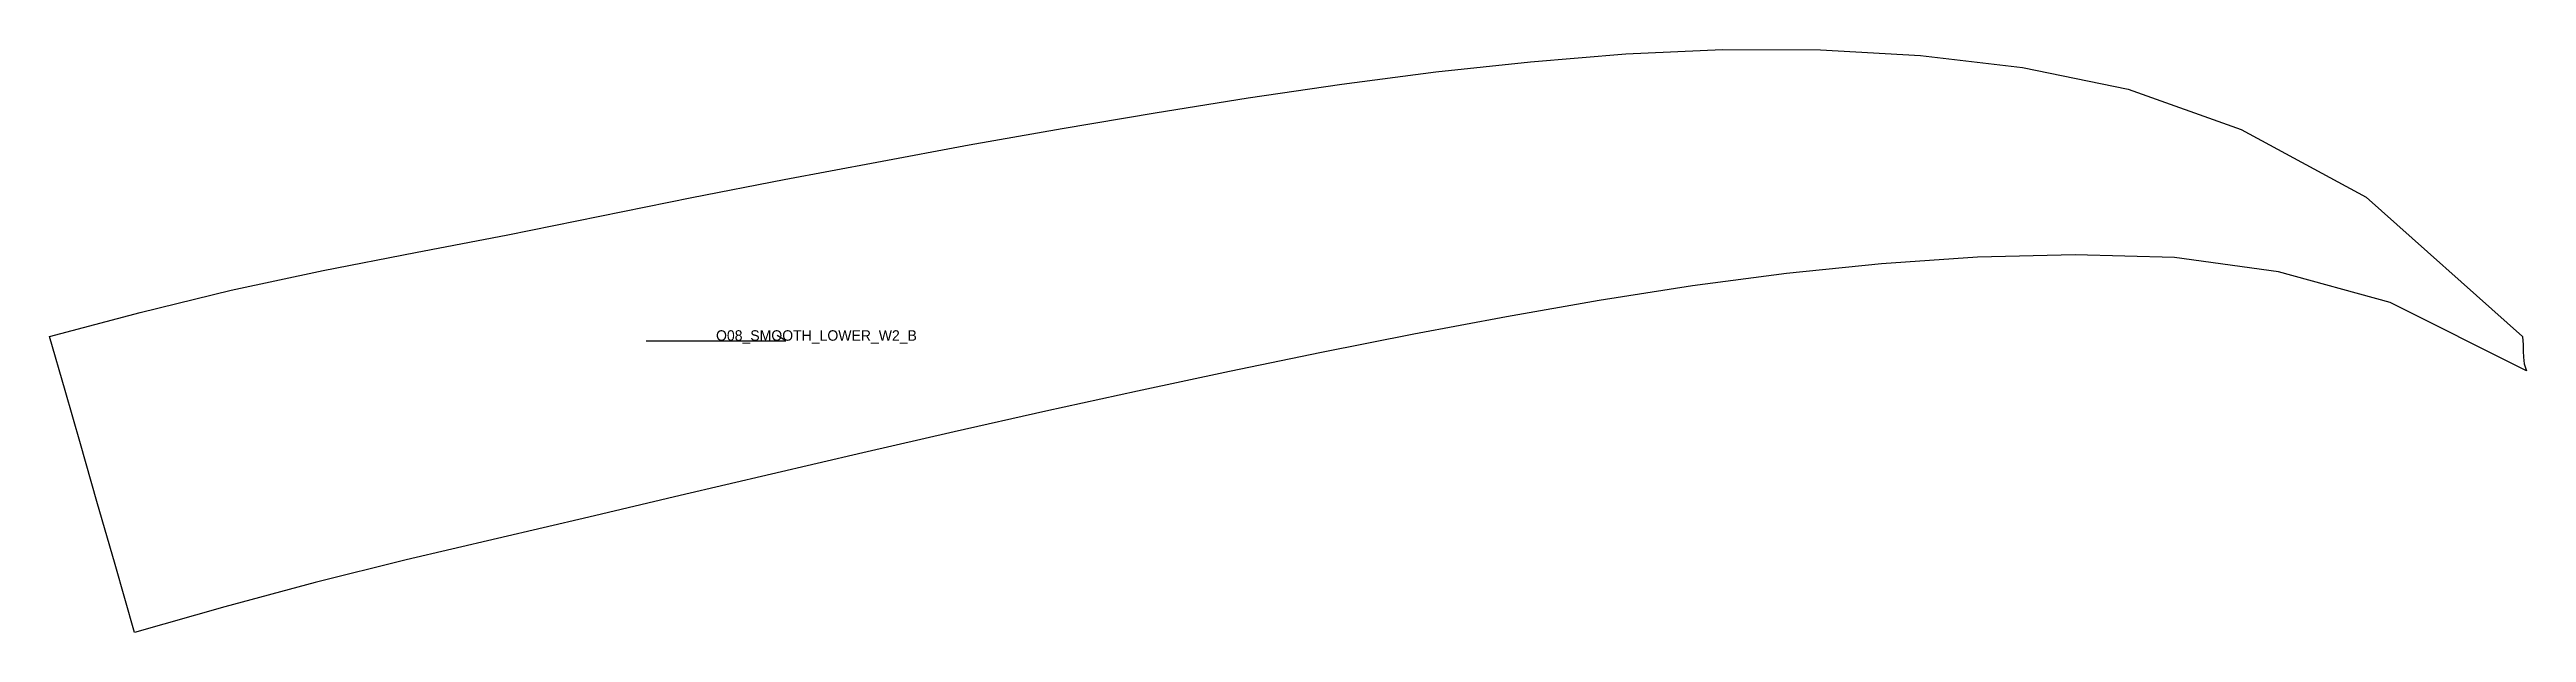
# Model space of a CAD drawing. Header units: millimetres. Extents: x 0 to 1419, y -170 to 164.
import ezdxf

# ---------------------------------------------------------------- set-up
doc = ezdxf.new("R2010")
doc.units = ezdxf.units.MM
for name, color, linetype in [('CUT', 1, 'Continuous'), ('GRAIN', 3, 'Continuous'), ('LABEL', 7, 'Continuous'), ('SEW', 5, 'Continuous')]:
    doc.layers.add(name, color=color, linetype=linetype)

msp = doc.modelspace()

# ---------------------------------------------------------------- linework, layer by layer
at = {"layer": 'CUT'}
msp.add_lwpolyline([(0, 0), (51.9, 13.8), (104.1, 26.6), (156.7, 37.8), (209.5, 48.1), (262.4, 58.3), (315.2, 69), (367.9, 79.6), (420.8, 89.9), (473.7, 100), (526.7, 109.8), (579.9, 119.2), (633.1, 128.2), (686.5, 136.7), (740.1, 144.6), (794, 151.6), (848.2, 157.5), (902.8, 162), (958.1, 164.5), (1014.3, 164.3), (1071.5, 161), (1130, 154.2), (1190.5, 141.8), (1255.2, 118.6), (1326.7, 79.8), (1416.2, 0), (1416.6, -4.7), (1416.7, -8.4), (1416.9, -11.9), (1417.3, -15.7), (1418.5, -19.6), (1340.5, 19.5), (1276.5, 37), (1216.9, 45.2), (1160, 46.9), (1104.2, 45.4), (1049.2, 41.7), (994.8, 36.2), (940.9, 29), (887.5, 20.6), (834.3, 11.3), (781.3, 1.3), (728.4, -9.2), (675.7, -20.1), (623.1, -31.3), (570.6, -42.8), (518.1, -54.6), (465.8, -66.6), (413.4, -78.8), (361.2, -91.1), (308.9, -103.5), (256.6, -115.7), (204.3, -128), (152.1, -140.9), (100.3, -154.9), (48.7, -169.6), (37.5, -130.6), (27.1, -94.5), (17.7, -61.5), (9, -30.9), (0, 0)], close=True, dxfattribs=at)
at = {"layer": 'GRAIN'}
for p, q in [((421.7, -2.4), (416.7, 0.6)), ((341.7, -2.4), (421.7, -2.4))]:
    msp.add_line(p, q, dxfattribs=at)
at = {"layer": 'SEW'}
msp.add_lwpolyline([(0, 0), (51.9, 13.8), (104.1, 26.6), (156.7, 37.8), (209.5, 48.1), (262.4, 58.3), (315.2, 69), (367.9, 79.6), (420.8, 89.9), (473.7, 100), (526.7, 109.8), (579.9, 119.2), (633.1, 128.2), (686.5, 136.7), (740.1, 144.6), (794, 151.6), (848.2, 157.5), (902.8, 162), (958.1, 164.5), (1014.3, 164.3), (1071.5, 161), (1130, 154.2), (1190.5, 141.8), (1255.2, 118.6), (1326.7, 79.8), (1416.2, 0), (1416.6, -4.7), (1416.7, -8.4), (1416.9, -11.9), (1417.3, -15.7), (1418.5, -19.6), (1340.5, 19.5), (1276.5, 37), (1216.9, 45.2), (1160, 46.9), (1104.2, 45.4), (1049.2, 41.7), (994.8, 36.2), (940.9, 29), (887.5, 20.6), (834.3, 11.3), (781.3, 1.3), (728.4, -9.2), (675.7, -20.1), (623.1, -31.3), (570.6, -42.8), (518.1, -54.6), (465.8, -66.6), (413.4, -78.8), (361.2, -91.1), (308.9, -103.5), (256.6, -115.7), (204.3, -128), (152.1, -140.9), (100.3, -154.9), (48.7, -169.6), (37.5, -130.6), (27.1, -94.5), (17.7, -61.5), (9, -30.9)], close=True, dxfattribs=at)

# ---------------------------------------------------------------- texts
at = {"layer": 'LABEL'}
msp.add_text('O08_SMOOTH_LOWER_W2_B', height=6, dxfattribs=at).set_placement((381.7, -2.4))

doc.saveas('drawing.dxf')
